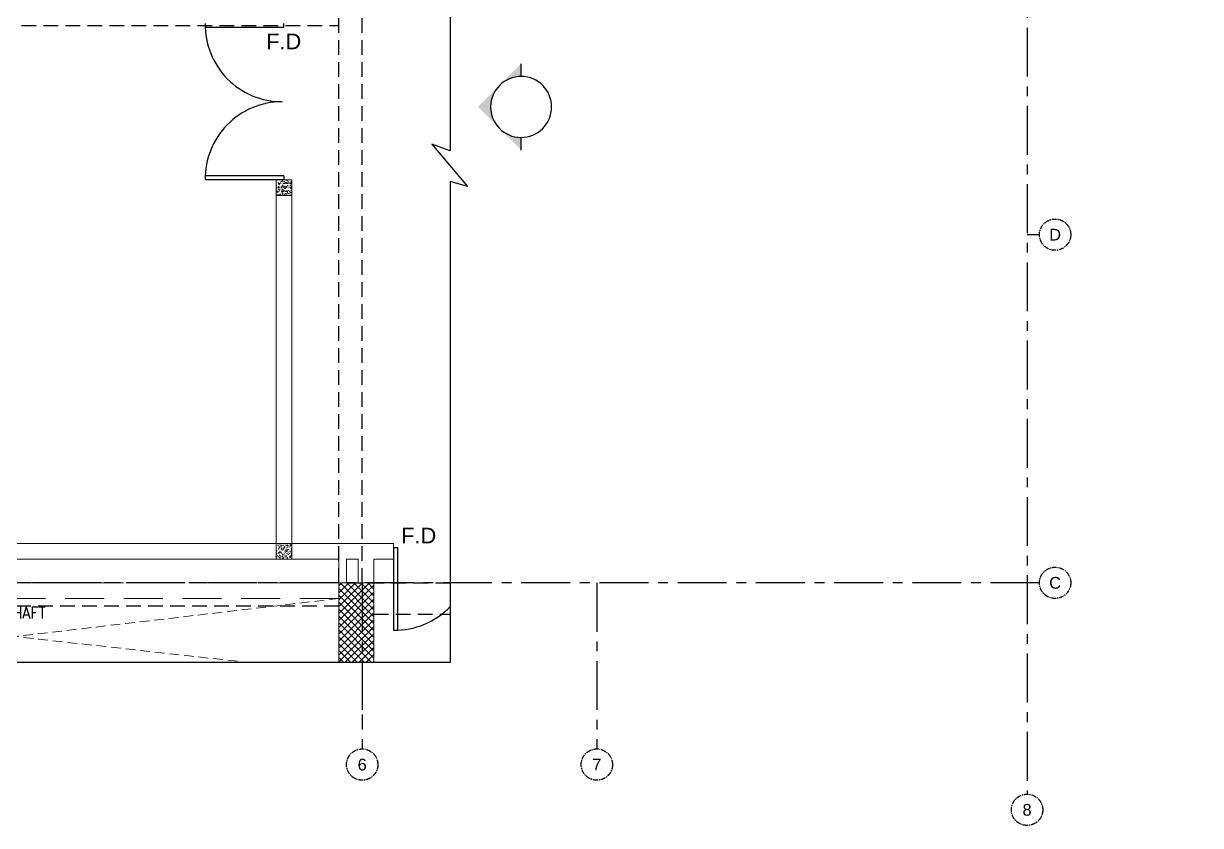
# Model space of a CAD drawing. Header units: millimetres. Extents: x 120409 to 293413, y 279268 to 473550.
# Drawn here: x 141779 to 156825, y 331268 to 341519 of the extents above; entities that cross this region are included whole.
import ezdxf
from ezdxf.enums import TextEntityAlignment as Align

# ---------------------------------------------------------------- set-up
doc = ezdxf.new("R2010")
doc.units = ezdxf.units.MM
doc.header["$LTSCALE"] = 50
doc.header["$MEASUREMENT"] = 0
for name, pattern in [('BASE PLANS-J 2-4-16$0$CENTER', [2, 1.25, -0.25, 0.25, -0.25]), ('BASE PLANS-J 2-4-16$0$HIDDENX2', [0.75, 0.5, -0.25]), ('FF$0$HIDDEN2', [0.1875, 0.125, -0.0625])]:
    doc.linetypes.add(name, pattern=pattern)
for name, color, linetype in [('BASE PLANS-J 2-4-16$0$A-AXIS', 255, 'Continuous'), ('BASE PLANS-J 2-4-16$0$A-DOOR', 255, 'Continuous'), ('BASE PLANS-J 2-4-16$0$Axis', 8, 'BASE PLANS-J 2-4-16$0$CENTER'), ('BASE PLANS-J 2-4-16$0$FD', 255, 'Continuous'), ('BASE PLANS-J 2-4-16$0$S-COL-HAT', 8, 'Continuous'), ('DIM', 255, 'Continuous'), ('FF$0$A-CONCRETE HIDDEN', 8, 'FF$0$HIDDEN2'), ('OUT RETAIL', 253, 'Continuous'), ('SOLID HATH', 252, 'Continuous'), ('SYMBOLS', 255, 'Continuous')]:
    doc.layers.add(name, color=color, linetype=linetype)
for name, color, linetype, lineweight in [('BASE PLANS-J 2-4-16$0$A-BLOCK', 255, 'Continuous', 18), ('BASE PLANS-J 2-4-16$0$A-Concrete post &encasement added 28-3-2011', 255, 'Continuous', 5), ('BASE PLANS-J 2-4-16$0$A-HIDDEN', 8, 'BASE PLANS-J 2-4-16$0$HIDDENX2', 9), ('BASE PLANS-J 2-4-16$0$S-COL', 255, 'Continuous', 20)]:
    doc.layers.add(name, color=color, linetype=linetype, lineweight=lineweight)
doc.styles.add('BASE PLANS-J 2-4-16$0$ARIAL', font='ARIALUNI.TTF')
doc.styles.add('BASE PLANS-J 2-4-16$0$style1', font='arial.ttf')
doc.styles.add('ROMANS', font='ROMANS.shx', dxfattribs={"width": 0.9})

# ---------------------------------------------------------------- blocks, each defined once
blk = doc.blocks.new('BASE PLANS-J 2-4-16$0$ax-new')
at = {"layer": 'BASE PLANS-J 2-4-16$0$Axis', "ltscale": 10}
for p, q in [((-109322.4140537655, 419318.1265429123), (-109322.4140537648, 392520.9138897466)), ((-109163.9648367942, 399672.6495929463), (-109322.4140537654, 399672.6495929463)), ((-109163.9648367942, 395222.6495929463), (-139654.9285634485, 395222.6495929463)), ((-117822.4140537649, 395222.6495929463), (-117822.4140537648, 393099.0528515055)), ((-114822.4140537649, 395222.6495929463), (-114822.4140537648, 393099.0528515055))]:
    blk.add_line(p, q, dxfattribs=at)
at = {"layer": 'BASE PLANS-J 2-4-16$0$Axis'}
for centre in [(-108963.9648367942, 399672.7082679212), (-108963.9648367942, 395222.22018931), (-117822.4140537656, 392899.0528515055), (-114822.4140537656, 392899.0528515055), (-109322.4140537656, 392320.9138897466)]:
    blk.add_circle(centre, 200.0000000000031, dxfattribs=at)
at = {"layer": 'BASE PLANS-J 2-4-16$0$Axis', "style": 'BASE PLANS-J 2-4-16$0$style1'}
for s, p in [('D', (-108963.9648367942, 399672.7082679212)), ('C', (-108963.9648367942, 395222.22018931)), ('6', (-117822.4140537656, 392899.0528515055)), ('7', (-114822.4140537656, 392899.0528515055)), ('8', (-109322.4140537656, 392320.9138897466))]:
    blk.add_text(s, height=149.9999999999999, dxfattribs=at).set_placement(p, align=Align.MIDDLE)
blk = doc.blocks.new('A$C15096C43')
at = {"layer": 'FF$0$A-CONCRETE HIDDEN', "ltscale": 30}
for p, q in [((21400.97923144126, -21650.42941375275), (21400.97923144126, -13199.79490251734)), ((21100.97923144126, -21650.42941375275), (21100.97923144126, -13499.79490260349)), ((16199.97813928417, -14524.79489177337), (21099.95383837631, -14524.79488763423)), ((21100.97923144126, -21650.42941375275), (12600.00000658979, -21650.42874935555)), ((21211.11113450011, -21650.42955751991), (22525.97873718028, -21650.42955751991)), ((21100.97920799458, -21950.42941375275), (12599.99998314322, -21950.42874935555)), ((21550.11506898618, -22050.42955751991), (22525.97873718028, -22050.42955751985)), ((21400.11503885801, -23050.42888604937), (21400.11474867874, -23568.86916838842))]:
    blk.add_line(p, q, dxfattribs=at)

msp = doc.modelspace()

# ---------------------------------------------------------------- hatches: boundary and pattern name
at = {"layer": 'BASE PLANS-J 2-4-16$0$A-Concrete post &encasement added 28-3-2011', "ltscale": 15}
h = msp.add_hatch(dxfattribs=at)
h.set_pattern_fill('AR-CONC', color=256, scale=10, angle=90)
h.set_pattern_definition([(140, (115077.2295139879, 45947.43516076996), (6.275213498259515, 71.72601826007535), [7.5, -82.5]), (85.00000000000001, (115077.2295139879, 45947.43516076996), (-75.21921337000119, -13.8751333613), [6, -66]), (190.45144446, (115077.7524483879, 45953.41232886996), (-68.94399909686294, 57.8508846727112), [6.374019199999999, -70.1142112]), (136.1842, (115057.2295139879, 45947.43516076996), (16.55192807930766, 106.7241330671572), [11.24999999999999, -123.75]), (186.63563549, (115058.6088446879, 45956.32883526997), (-97.41186007745505, 93.46619456742283), [9.5610342, -105.171376]), (81.18416399000002, (115057.2295139879, 45947.43516076996), (-97.41186002699902, 93.46619450547732), [9, -99.0000001]), (111, (115062.2295139879, 45957.43516076996), (40.26188906653389, 59.69070521184616), [7.5, -82.5]), (56.00000000000004, (115062.2295139879, 45957.43516076996), (-72.5150045046853, 24.33153319215818), [6, -66]), (161.45144474, (115065.5846713879, 45962.40938616997), (-32.25311528063538, 84.02223767299711), [6.374018999999998, -70.11421119999996]), (127.5, (115077.2295139879, 45947.43516076996), (-33.28938538313115, 1.215985531729069), [0, -65.19999999999999, 0, -67, 0, -66.25]), (97.49999999999997, (115077.2295139879, 45947.43516076996), (-39.44117118823603, 26.30695374421486), [0, -38.2, 0, -63.7, 0, -25.25]), (57.49999999999999, (115077.2295139879, 45925.13516076996), (2.255487173437979, 53.3822436172409), [0, -24.99999999999999, 0, -77.99999999999996, 0, -103.5]), (47.5, (115077.2295139879, 45915.13516076996), (-10.01049823323177, 58.31861693423862), [0, -32.5, 0, -51.8, 0, -73.5])])
h.paths.add_polyline_path([(145007.9928911054, 339520.2901268777), (145207.9652558792, 339520.2901268777), (145207.9652558792, 339320.2901268777), (145007.9928911054, 339320.2901268777)])
h = msp.add_hatch(dxfattribs=at)
h.set_pattern_fill('AR-CONC', color=256, scale=10, angle=90)
h.set_pattern_definition([(140, (119577.1684592197, 45947.43485802511), (6.275213498259515, 71.72601826007535), [7.5, -82.5]), (85.00000000000001, (119577.1684592197, 45947.43485802511), (-75.21921337000119, -13.8751333613), [6, -66]), (190.45144446, (119577.6913936197, 45953.41202612511), (-68.94399909686294, 57.8508846727112), [6.374019199999999, -70.1142112]), (136.1842, (119557.1684592197, 45947.43485802511), (16.55192807930766, 106.7241330671572), [11.24999999999999, -123.7499999999999]), (186.63563549, (119558.5477899197, 45956.32853252511), (-97.41186007745505, 93.46619456742283), [9.5610342, -105.171376]), (81.18416399000002, (119557.1684592197, 45947.43485802511), (-97.41186002699902, 93.46619450547732), [9, -99.0000001]), (111, (119562.1684592197, 45957.43485802511), (40.26188906653389, 59.69070521184616), [7.5, -82.5]), (56.00000000000004, (119562.1684592197, 45957.43485802511), (-72.5150045046853, 24.33153319215818), [6, -66]), (161.45144474, (119565.5236166197, 45962.40908342511), (-32.25311528063538, 84.02223767299711), [6.374018999999997, -70.11421119999994]), (127.5, (119577.1684592197, 45947.43485802511), (-33.28938538313115, 1.215985531729069), [0, -65.19999999999999, 0, -67, 0, -66.25]), (97.49999999999996, (119577.1684592197, 45947.43485802511), (-39.44117118823603, 26.30695374421486), [0, -38.2, 0, -63.7, 0, -25.25]), (57.49999999999999, (119577.1684592197, 45925.13485802511), (2.255487173437979, 53.3822436172409), [0, -24.99999999999999, 0, -77.99999999999994, 0, -103.4999999999999]), (47.5, (119577.1684592197, 45915.13485802511), (-10.01049823323177, 58.31861693423862), [0, -32.5, 0, -51.8, 0, -73.5])])
h.paths.add_polyline_path([(145007.507497324, 334870.6555611613), (145207.9928911128, 334870.6555611613), (145207.9928911128, 334670.6556412215), (145007.507497324, 334670.6556412215)])
at = {"layer": 'BASE PLANS-J 2-4-16$0$S-COL-HAT', "ltscale": 15}
h = msp.add_hatch(dxfattribs=at)
h.set_pattern_fill('ANSI37', color=256, scale=500, angle=90)
h.set_pattern_definition([(135, (115077.2295139879, 45947.43516076996), (-44.19417382415922, -44.19417382415921), []), (225, (115077.2295139879, 45947.43516076996), (44.19417382415921, -44.19417382415922), [])])
h.paths.add_polyline_path([(145808.1515558775, 333349.7775861942), (146258.1515558775, 333349.7775861942), (146258.1516229148, 334369.6549509548), (145808.1516229148, 334369.6549509548)])
at = {"layer": 'SOLID HATH'}
h = msp.add_hatch(color=256, dxfattribs=at)
edge = h.paths.add_edge_path()
edge.add_line((148139.9704368785, 340842.6898820266), (148139.9704368189, 341004.2331714347))
edge.add_line((148139.9704366401, 341004.2331714198), (147864.1987851933, 340728.4615268275))
edge.add_ellipse((148139.9704365805, 340452.6898820564), major_axis=(389.9946386284289, -2.046772913398508), ratio=0.9999999756711677, start_angle=90.30069736989992, end_angle=135.3006973837402, ccw=False)
edge = h.paths.add_edge_path()
edge.add_line((147864.1987853721, 340728.4615267977), (147588.4271337464, 340452.689882265))
edge.add_line((147588.4271337762, 340452.6898821458), (147864.1987851635, 340176.9182373002))
edge.add_ellipse((148139.9704365805, 340452.6898820564), major_axis=(390.0000037234357, -0.06785120736110839), ratio=0.9999999754591532, start_angle=135.0099681538039, end_angle=225.0099681473734, ccw=False)
edge = h.paths.add_edge_path()
edge.add_line((147864.1987851337, 340176.9182373151), (148139.9704365209, 339901.1465924695))
edge.add_line((148139.9704363123, 339901.1465925142), (148139.9704364315, 340062.6898819223))
edge.add_ellipse((148139.9704365805, 340452.6898820564), major_axis=(389.9982659384697, -1.166239560782588), ratio=0.9999999753242907, start_angle=225.1713351125663, end_angle=270.1713351106805, ccw=False)

# ---------------------------------------------------------------- linework, layer by layer
at = {"layer": 'BASE PLANS-J 2-4-16$0$A-BLOCK'}
for p, q in [((145207.9928911021, 339520.289728741), (145007.9928911021, 339520.289728741)), ((145007.9928911128, 334870.6556539879), (145007.9928911054, 339520.289728741)), ((140707.5684631895, 334870.6559360762), (145007.9928911128, 334870.6556539879)), ((146508.0157855959, 334870.655623787), (146508.0157855959, 334670.3374422219)), ((137308.05661423, 334670.6561841079), (145808.1516378785, 334670.6555922207)), ((144429.0120829283, 334670.6557050449), (141696.8077729414, 334670.6558677469)), ((145908.1516378785, 334670.6555852582), (146058.1516288483, 334670.6555748143)), ((146058.151616919, 334369.655299845), (146058.1516288483, 334670.6555748143)), ((146258.151616919, 334369.6552919195), (146258.1516282599, 334670.3374419109)), ((146508.0157855959, 334670.3374422219), (146259.0157650342, 334670.3374418531)), ((146258.1516199178, 334369.6552854412), (146258.1516199179, 334449.1675369487))]:
    msp.add_line(p, q, dxfattribs=at)
for points in [[(146508.0157855959, 334870.655623787), (145207.9928911128, 334870.6556332995), (145207.9928911054, 339520.289728741)], [(145808.151616919, 334369.6549509548), (145808.1516378785, 334670.6555922207)], [(145908.151616919, 334369.6549439904), (145908.1516378785, 334670.6555852582)]]:
    msp.add_lwpolyline(points, dxfattribs=at)
at = {"layer": 'BASE PLANS-J 2-4-16$0$A-Concrete post &encasement added 28-3-2011', "ltscale": 15}
for points in [[(145007.9928911054, 339520.2901268777), (145207.9652558792, 339520.2901268777), (145207.9652558792, 339320.2901268777), (145007.9928911054, 339320.2901268777)], [(145007.507497324, 334870.6555611613), (145207.9928911128, 334870.6555611613), (145207.9928911128, 334670.6556412215), (145007.507497324, 334670.6556412215)]]:
    msp.add_lwpolyline(points, close=True, dxfattribs=at)
at = {"layer": 'BASE PLANS-J 2-4-16$0$A-DOOR'}
for p, q in [((145107.9928911021, 341470.289728741), (144100.9928911021, 341470.289728741)), ((145107.9928911021, 341470.289728741), (145107.9928911021, 341520.2897287448)), ((145107.9928910988, 339570.289728741), (144100.9928910988, 339570.289728741)), ((145107.9928910988, 339520.289728741), (144100.9928910988, 339520.289728741)), ((145107.9928910988, 339570.289728741), (145107.9928910988, 339520.2901268777)), ((146508.0157855838, 334820.1747815673), (146508.0157855959, 333763.3374409814)), ((146508.0157855838, 334820.1747815673), (146558.0157855959, 334820.1747815673)), ((146558.0157855959, 334820.1747815673), (146558.0157855959, 333763.3374409814))]:
    msp.add_line(p, q, dxfattribs=at)
for centre, radius, start, end in [((145083.9484040095, 341502.3581793223), 983.0689149441938, 179.1297175128705, 269.944310250607), ((145084.7985038427, 339535.3701975), 983.9211880047519, 90.10514462475851, 180.8782015192065), ((146523.0962543502, 334747.1430537243), 983.9211880047519, 269.1217985141498, 316.2593124934014)]:
    msp.add_arc(centre, radius, start, end, dxfattribs=at)
at = {"layer": 'BASE PLANS-J 2-4-16$0$A-HIDDEN', "ltscale": 20}
msp.add_line((137308.0539317235, 334369.6555990622), (145809.0157257779, 334369.6575396311), dxfattribs=at)
at = {"layer": 'BASE PLANS-J 2-4-16$0$A-HIDDEN', "ltscale": 5}
for p, q in [((137308.0365276379, 334169.6552844298), (144667.1281365717, 333349.7775861941)), ((145808.1460308395, 334169.6552844298), (138839.094503796, 333349.7775861941))]:
    msp.add_line(p, q, dxfattribs=at)
at = {"layer": 'BASE PLANS-J 2-4-16$0$A-HIDDEN', "ltscale": 20}
msp.add_lwpolyline([(145809.0157399355, 333349.7775861941), (145809.0157399355, 334169.6552844298), (137308.0365276379, 334169.6552844298), (137308.0365276379, 333349.7775861941)], dxfattribs=at)
at = {"layer": 'BASE PLANS-J 2-4-16$0$S-COL', "ltscale": 15}
msp.add_lwpolyline([(146258.1515498816, 333349.7775861941), (146258.151616919, 334369.6549509548), (145808.151616919, 334369.6549509548), (145808.1515498816, 333349.7775861941)], dxfattribs=at)
at = {"layer": 'DIM'}
for points in [[(123398.9961698542, 351997.9528770809), (123398.9961698542, 357559.65434037), (156605.4192847338, 357559.6543403704), (156605.4192847338, 351997.9528770809), (156370.286874147, 352082.4979986531), (156824.692163915, 351542.5340884715), (156605.4192847338, 351604.4161828185), (156605.4192847338, 348063.0319663455), (147233.9560396758, 348063.0319663455), (147233.9560396758, 339893.0144999929)], [(147233.9560396758, 339893.0144999929), (146998.823629089, 339977.5596215652), (147453.228918857, 339437.5957113836), (147233.9560396758, 339499.4778057305)], [(147233.9560396758, 339499.4778057305), (147233.9560396758, 333349.7775861941), (131150.5596649435, 333349.7775861941), (131150.5596649435, 339499.4778057305)]]:
    msp.add_lwpolyline(points, dxfattribs=at)
at = {"layer": 'SYMBOLS'}
for p, q in [((148139.9290503009, 340842.6898799187), (148139.9704366401, 341004.2331714198)), ((148139.6878624633, 339901.2614298328), (148139.7292194005, 340062.6899565952))]:
    msp.add_line(p, q, dxfattribs=at)
at = {"layer": 'SYMBOLS', "extrusion": (0, 0, -1)}
msp.add_ellipse((148139.9704365805, 340452.6898820564), major_axis=(389.9993801717148, 0.7006911613221813), ratio=0.999999975486544, start_param=0.009625103278160685, end_param=6.292810410457747, dxfattribs=at)

# ---------------------------------------------------------------- block references
at = {"layer": 'BASE PLANS-J 2-4-16$0$A-AXIS'}
msp.add_blockref('BASE PLANS-J 2-4-16$0$ax-new', (263930.4679996461, -60852.56461844512), dxfattribs=at)
at = {"layer": 'DIM'}
msp.add_blockref('A$C15096C43', (124707.9773024955, 356020.0846208528), dxfattribs=at)

# ---------------------------------------------------------------- texts
at = {"layer": 'BASE PLANS-J 2-4-16$0$FD', "style": 'BASE PLANS-J 2-4-16$0$ARIAL'}
for p in [(144879.2125627965, 341189.7591284447), (146605.0430850175, 334873.909404789)]:
    msp.add_text('F.D', height=200, rotation=0.004241500068543364, dxfattribs=at).set_placement(p)
at = {"layer": 'OUT RETAIL', "style": 'ROMANS', "width": 0.9}
msp.add_attdef('SHAFT', text='ROOM', height=150, rotation=4.902528359335324e-07, dxfattribs=at).set_placement((141791.0022201501, 333987.202104199, 2.405202075220182e-09), align=Align.MIDDLE_CENTER)

doc.saveas('drawing.dxf')
